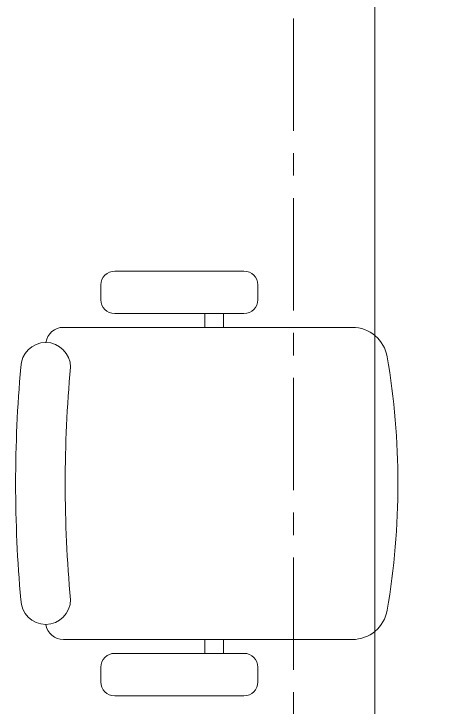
# Model space of a CAD drawing. Header units: millimetres. Extents: x 26027 to 581921, y 7230 to 233891.
# Drawn here: x 479854 to 480459, y 128869 to 129849 of the extents above; entities that cross this region are included whole.
import ezdxf

# ---------------------------------------------------------------- set-up
doc = ezdxf.new("R2010")
doc.units = ezdxf.units.MM
doc.header["$LTSCALE"] = 5
doc.linetypes.add('CENTER', pattern=[50.8, 31.75, -6.35, 6.35, -6.35])
doc.layers.get('0').update_dxf_attribs({"color": 252})
doc.layers.add('axes', color=252, linetype='Continuous')
doc.layers.add('Medical Equipment and Furniture', color=252, linetype='Continuous', lineweight=0)
doc.layers.add('NEW', color=252, linetype='Continuous', lineweight=5)

# ---------------------------------------------------------------- blocks, each defined once
blk = doc.blocks.new('*X15')
at = {"color": 0}
for p, q in [((5, 3), (5, 3)), ((5, 3), (5, 3)), ((5, 3), (5, 3)), ((5, 3), (5, 3)), ((5, 3), (5, 3)), ((5, 3), (5, 3)), ((5, 3), (5, 3)), ((5, 3), (5, 3)), ((5, 3), (5, 3)), ((5, 3), (5, 3)), ((5, 3), (5, 3)), ((5, 3), (5, 3)), ((5, 3), (5, 3)), ((5, 3), (5, 3)), ((5, 3), (5, 3)), ((5, 3), (5, 3)), ((5, 3), (5, 3)), ((5, 3), (5, 3)), ((5, 3), (5, 3)), ((5, 3), (5, 3)), ((5, 3), (5, 3)), ((5, 3), (5, 3)), ((5, 3), (5, 3)), ((5, 3), (5, 3)), ((5, 3), (5, 3)), ((5, 3), (5, 3)), ((5, 3), (5, 3)), ((5, 3), (5, 3)), ((5, 3), (5, 3)), ((5, 3), (5, 3)), ((5, 3), (5, 3)), ((5, 3), (5, 3)), ((5, 3), (5, 3)), ((5, 3), (5, 3)), ((5, 3), (5, 3)), ((5, 3), (5, 3)), ((5, 3), (5, 3)), ((5, 3), (5, 3)), ((5, 3), (5, 3)), ((5, 3), (5, 3)), ((5, 3), (5, 3)), ((5, 3), (5, 3)), ((5, 3), (5, 3)), ((5, 3), (5, 3)), ((5, 3), (5, 3)), ((5, 3), (5, 3)), ((5, 3), (5, 3)), ((5, 3), (5, 3)), ((5, 3), (5, 3)), ((5, 3), (5, 3)), ((5, 3), (5, 3)), ((5, 3), (5, 3)), ((5, 3), (5, 3)), ((5, 3), (5, 3)), ((5, 3), (5, 3)), ((5, 3), (5, 3)), ((5, 3), (5, 3)), ((5, 3), (5, 3)), ((5, 3), (5, 3)), ((5, 3), (5, 3)), ((5, 3), (5, 3)), ((5, 3), (5, 3)), ((5, 3), (5, 3)), ((5, 3), (5, 3)), ((5, 3), (5, 3)), ((5, 3), (5, 3)), ((6, 3), (5, 3)), ((5, 3), (5, 3)), ((6, 3), (5, 3)), ((5, 3), (5, 3)), ((6, 3), (5, 3)), ((5, 3), (5, 3)), ((6, 3), (5, 3)), ((5, 3), (5, 3)), ((5, 3), (5, 3)), ((5, 3), (5, 3)), ((5, 3), (5, 3)), ((5, 3), (5, 3)), ((5, 3), (5, 3)), ((5, 3), (5, 3)), ((5, 3), (5, 3)), ((5, 3), (5, 3)), ((5, 3), (5, 3)), ((5, 3), (5, 3)), ((5, 3), (5, 3)), ((5, 3), (5, 3)), ((5, 3), (5, 3)), ((5, 3), (5, 3)), ((5, 3), (5, 3)), ((5, 3), (5, 3)), ((5, 3), (5, 3)), ((5, 3), (5, 3)), ((5, 3), (5, 3)), ((5, 3), (5, 3)), ((5, 3), (5, 3)), ((5, 3), (5, 3)), ((6, 3), (6, 3)), ((6, 3), (6, 3)), ((6, 3), (6, 3)), ((6, 3), (6, 3)), ((6, 3), (6, 3)), ((6, 3), (6, 3)), ((6, 3), (6, 3)), ((6, 3), (6, 3)), ((6, 3), (6, 3)), ((6, 3), (6, 3)), ((6, 3), (6, 3)), ((6, 3), (6, 3)), ((6, 3), (6, 3)), ((6, 3), (6, 3)), ((6, 3), (6, 3)), ((6, 3), (6, 3)), ((6, 3), (6, 3)), ((6, 3), (6, 3)), ((6, 3), (6, 3)), ((6, 3), (6, 3)), ((6, 3), (6, 3)), ((6, 3), (6, 3)), ((6, 3), (6, 3)), ((6, 3), (6, 3)), ((6, 3), (6, 3)), ((6, 3), (6, 3)), ((6, 3), (6, 3)), ((6, 3), (6, 3)), ((6, 3), (6, 3)), ((6, 3), (6, 3)), ((6, 3), (6, 3)), ((6, 3), (6, 3)), ((6, 3), (6, 3)), ((6, 3), (6, 3)), ((6, 3), (6, 3)), ((6, 3), (6, 3)), ((6, 3), (6, 3)), ((6, 3), (6, 3)), ((6, 3), (6, 3)), ((6, 3), (6, 3)), ((6, 3), (6, 3)), ((6, 3), (6, 3)), ((6, 3), (6, 3)), ((6, 3), (6, 3)), ((6, 3), (6, 3)), ((6, 3), (6, 3)), ((6, 3), (6, 3)), ((6, 3), (6, 3)), ((6, 3), (6, 3)), ((6, 3), (6, 3)), ((6, 3), (6, 3)), ((6, 3), (6, 3)), ((6, 3), (6, 3)), ((6, 3), (6, 3)), ((6, 3), (6, 3)), ((6, 3), (6, 3)), ((6, 3), (6, 3)), ((6, 3), (6, 3)), ((6, 3), (6, 3)), ((6, 3), (6, 3)), ((6, 3), (6, 3)), ((6, 3), (6, 3)), ((6, 3), (6, 3)), ((6, 3), (6, 3)), ((6, 3), (6, 3)), ((6, 3), (6, 3)), ((6, 3), (6, 3)), ((6, 3), (6, 3)), ((6, 3), (6, 3)), ((6, 3), (6, 3)), ((6, 3), (6, 3)), ((6, 3), (6, 3)), ((6, 3), (6, 3)), ((6, 3), (6, 3)), ((6, 3), (6, 3)), ((6, 3), (6, 3)), ((6, 3), (6, 3)), ((6, 3), (6, 3)), ((6, 3), (6, 3)), ((6, 3), (6, 3)), ((6, 3), (6, 3)), ((6, 3), (6, 3)), ((6, 3), (6, 3)), ((6, 3), (6, 3)), ((6, 3), (6, 3)), ((6, 3), (6, 3)), ((6, 3), (6, 3)), ((6, 3), (6, 3)), ((6, 3), (6, 3)), ((6, 3), (6, 3)), ((6, 3), (6, 3)), ((6, 3), (6, 3)), ((6, 3), (6, 3)), ((6, 3), (6, 3)), ((6, 3), (6, 3)), ((6, 3), (6, 3)), ((6, 3), (6, 3)), ((6, 3), (6, 3)), ((6, 3), (6, 3)), ((6, 3), (6, 3)), ((6, 3), (6, 3)), ((6, 3), (6, 3)), ((6, 3), (6, 3)), ((6, 3), (6, 3)), ((6, 3), (6, 3)), ((6, 3), (6, 3)), ((6, 3), (6, 3)), ((6, 3), (6, 3)), ((6, 3), (6, 3)), ((6, 3), (6, 3)), ((6, 3), (6, 3)), ((6, 3), (6, 3)), ((6, 3), (6, 3)), ((6, 3), (6, 3)), ((6, 3), (6, 3)), ((6, 3), (6, 3)), ((6, 3), (6, 3)), ((6, 3), (6, 3)), ((6, 3), (6, 3)), ((6, 3), (6, 3)), ((6, 3), (6, 3)), ((6, 3), (6, 3)), ((6, 3), (6, 3)), ((6, 3), (6, 3)), ((6, 3), (6, 3)), ((6, 3), (6, 3)), ((6, 3), (6, 3)), ((6, 3), (6, 3)), ((6, 3), (6, 3)), ((6, 3), (6, 3)), ((6, 3), (6, 3)), ((6, 3), (6, 3)), ((6, 3), (6, 3)), ((6, 3), (6, 3)), ((6, 3), (6, 3)), ((6, 3), (6, 3)), ((6, 3), (6, 3)), ((6, 3), (6, 3)), ((6, 3), (6, 3)), ((6, 3), (6, 3)), ((6, 3), (6, 3)), ((6, 3), (6, 3)), ((6, 3), (6, 3)), ((6, 3), (6, 3)), ((6, 3), (6, 3)), ((6, 3), (6, 3)), ((6, 3), (6, 3)), ((6, 3), (6, 3)), ((6, 3), (6, 3)), ((6, 3), (6, 3)), ((6, 3), (6, 3)), ((6, 3), (6, 3)), ((6, 3), (6, 3)), ((6, 3), (6, 3)), ((6, 3), (6, 3)), ((6, 3), (6, 3)), ((6, 3), (6, 3)), ((6, 3), (6, 3)), ((6, 3), (6, 3)), ((6, 3), (6, 3)), ((6, 3), (6, 3)), ((6, 3), (6, 3)), ((6, 3), (6, 3)), ((6, 3), (6, 3)), ((6, 3), (6, 3)), ((6, 3), (6, 3)), ((6, 3), (6, 3)), ((6, 3), (6, 3)), ((6, 3), (6, 3)), ((6, 3), (6, 3)), ((6, 3), (6, 3)), ((6, 3), (6, 3)), ((6, 3), (6, 3)), ((6, 3), (6, 3)), ((6, 3), (6, 3)), ((6, 3), (6, 3)), ((6, 3), (6, 3)), ((6, 3), (6, 3)), ((6, 3), (6, 3)), ((6, 3), (6, 3)), ((6, 3), (6, 3)), ((6, 3), (6, 3)), ((6, 3), (6, 3)), ((6, 3), (6, 3)), ((6, 3), (6, 3)), ((6, 3), (6, 3)), ((6, 3), (6, 3)), ((6, 3), (6, 3)), ((6, 3), (6, 3)), ((6, 3), (6, 3)), ((6, 3), (6, 3)), ((6, 3), (6, 3)), ((6, 3), (6, 3)), ((6, 3), (6, 3)), ((6, 3), (6, 3)), ((6, 3), (6, 3)), ((6, 3), (6, 3)), ((6, 3), (6, 3)), ((6, 3), (6, 3)), ((6, 3), (6, 3)), ((6, 3), (6, 3)), ((6, 3), (6, 3)), ((6, 3), (6, 3)), ((6, 3), (6, 3)), ((6, 3), (5, 3)), ((6, 3), (5, 3)), ((6, 3), (5, 3)), ((6, 3), (5, 3)), ((6, 3), (5, 3)), ((6, 3), (6, 3)), ((6, 3), (6, 3)), ((6, 3), (6, 3)), ((6, 3), (6, 3)), ((6, 3), (6, 3)), ((6, 3), (6, 3)), ((6, 3), (6, 3)), ((6, 3), (6, 3)), ((6, 3), (6, 3)), ((6, 3), (6, 3)), ((6, 3), (6, 3)), ((6, 3), (6, 3)), ((6, 3), (6, 3)), ((6, 3), (6, 3)), ((6, 3), (6, 3)), ((6, 3), (6, 3)), ((6, 3), (6, 3)), ((6, 3), (6, 3)), ((6, 3), (6, 3)), ((6, 3), (6, 3)), ((6, 3), (6, 3)), ((6, 3), (6, 3)), ((6, 3), (6, 3)), ((6, 3), (6, 3)), ((6, 3), (6, 3)), ((6, 3), (6, 3)), ((6, 3), (6, 3)), ((6, 3), (6, 3)), ((6, 3), (6, 3)), ((6, 3), (6, 3)), ((6, 3), (6, 3)), ((6, 3), (6, 3)), ((6, 3), (6, 3)), ((6, 3), (6, 3)), ((6, 3), (6, 3)), ((6, 3), (6, 3)), ((6, 3), (6, 3)), ((6, 3), (6, 3)), ((6, 3), (6, 3)), ((6, 3), (6, 3)), ((6, 3), (6, 3)), ((6, 3), (6, 3)), ((6, 3), (6, 3)), ((6, 3), (6, 3)), ((6, 3), (6, 3)), ((6, 3), (6, 3)), ((6, 3), (6, 3)), ((6, 3), (6, 3)), ((6, 3), (6, 3)), ((6, 3), (6, 3)), ((6, 3), (6, 3)), ((6, 3), (6, 3)), ((6, 3), (6, 3)), ((6, 3), (6, 3)), ((6, 3), (6, 3)), ((6, 3), (6, 3)), ((6, 3), (6, 3)), ((6, 3), (6, 3)), ((6, 3), (6, 3)), ((6, 3), (6, 3)), ((6, 3), (6, 3)), ((6, 3), (6, 3)), ((6, 3), (6, 3)), ((6, 3), (6, 3)), ((6, 3), (6, 3)), ((6, 3), (6, 3)), ((6, 3), (6, 3)), ((6, 3), (6, 3)), ((6, 3), (6, 3)), ((6, 3), (6, 3)), ((6, 3), (6, 3)), ((6, 3), (6, 3)), ((6, 3), (6, 3)), ((6, 3), (6, 3)), ((6, 3), (6, 3)), ((6, 3), (6, 3)), ((6, 3), (6, 3)), ((6, 3), (6, 3)), ((6, 3), (6, 3)), ((6, 3), (6, 3)), ((6, 3), (6, 3)), ((6, 3), (6, 3)), ((6, 3), (6, 3)), ((6, 3), (6, 3)), ((6, 3), (6, 3)), ((6, 3), (6, 3)), ((6, 3), (6, 3)), ((6, 3), (6, 3)), ((6, 3), (6, 3)), ((6, 3), (6, 3)), ((6, 3), (6, 3)), ((6, 3), (6, 3)), ((6, 3), (6, 3)), ((6, 3), (6, 3)), ((6, 3), (6, 3)), ((6, 3), (6, 3)), ((6, 3), (6, 3)), ((6, 3), (6, 3)), ((6, 3), (6, 3)), ((6, 3), (6, 3)), ((6, 3), (6, 3)), ((6, 3), (6, 3)), ((6, 3), (6, 3)), ((6, 3), (6, 3)), ((6, 3), (6, 3)), ((6, 3), (6, 3)), ((6, 3), (6, 3)), ((6, 3), (6, 3)), ((6, 3), (6, 3)), ((6, 3), (6, 3)), ((6, 3), (6, 3)), ((6, 3), (6, 3)), ((6, 3), (6, 3)), ((6, 3), (6, 3)), ((6, 3), (6, 3)), ((6, 3), (6, 3)), ((6, 3), (6, 3)), ((6, 3), (6, 3)), ((6, 3), (6, 3)), ((6, 3), (6, 3)), ((6, 3), (6, 3)), ((6, 3), (6, 3)), ((6, 3), (6, 3)), ((6, 3), (6, 3)), ((6, 3), (6, 3)), ((6, 3), (6, 3)), ((6, 3), (6, 3)), ((6, 3), (6, 3)), ((6, 3), (6, 3)), ((6, 3), (6, 3)), ((6, 3), (6, 3)), ((6, 3), (6, 3)), ((6, 3), (6, 3)), ((6, 3), (6, 3)), ((6, 3), (6, 3)), ((6, 3), (6, 3)), ((6, 3), (6, 3)), ((6, 3), (6, 3)), ((6, 3), (6, 3)), ((6, 3), (6, 3)), ((6, 3), (6, 3)), ((6, 3), (6, 3)), ((6, 3), (6, 3)), ((6, 3), (6, 3)), ((6, 3), (6, 3)), ((6, 3), (6, 3)), ((6, 3), (6, 3)), ((6, 3), (6, 3)), ((6, 3), (6, 3)), ((6, 3), (6, 3)), ((6, 3), (6, 3)), ((6, 3), (6, 3)), ((6, 3), (6, 3)), ((6, 3), (6, 3)), ((6, 3), (6, 3)), ((6, 3), (6, 3)), ((6, 3), (6, 3)), ((6, 3), (6, 3)), ((6, 3), (6, 3)), ((6, 3), (6, 3)), ((6, 3), (6, 3)), ((6, 3), (6, 3)), ((6, 3), (6, 3)), ((6, 3), (6, 3)), ((6, 3), (6, 3)), ((6, 3), (6, 3)), ((6, 3), (6, 3)), ((6, 3), (6, 3)), ((6, 3), (6, 3)), ((6, 3), (6, 3)), ((6, 3), (6, 3)), ((6, 3), (6, 3)), ((6, 3), (6, 3)), ((6, 3), (6, 3)), ((6, 3), (6, 3)), ((6, 3), (6, 3)), ((6, 3), (6, 3)), ((6, 3), (6, 3)), ((6, 3), (6, 3)), ((6, 3), (6, 3)), ((6, 3), (6, 3)), ((6, 3), (6, 3)), ((6, 3), (6, 3)), ((6, 3), (6, 3)), ((6, 3), (6, 3)), ((6, 3), (6, 3)), ((6, 3), (6, 3)), ((6, 3), (6, 3)), ((6, 3), (6, 3)), ((6, 3), (6, 3)), ((6, 3), (6, 3)), ((6, 3), (6, 3)), ((6, 3), (6, 3)), ((6, 3), (6, 3)), ((6, 3), (6, 3)), ((6, 3), (6, 3)), ((6, 3), (6, 3)), ((6, 3), (6, 3)), ((6, 3), (6, 3)), ((6, 3), (6, 3)), ((6, 3), (6, 3)), ((6, 3), (6, 3)), ((6, 3), (6, 3)), ((6, 3), (6, 3)), ((6, 3), (6, 3)), ((6, 3), (6, 3)), ((6, 3), (6, 3)), ((6, 3), (6, 3)), ((6, 3), (6, 3)), ((6, 3), (6, 3)), ((6, 3), (6, 3)), ((6, 3), (6, 3)), ((6, 3), (6, 3)), ((6, 3), (6, 3)), ((6, 3), (6, 3)), ((6, 3), (6, 3)), ((6, 3), (6, 3)), ((6, 3), (6, 3)), ((6, 3), (6, 3)), ((6, 3), (6, 3)), ((6, 3), (6, 3)), ((6, 3), (6, 3)), ((6, 3), (6, 3)), ((6, 3), (6, 3)), ((6, 3), (6, 3)), ((6, 3), (6, 3)), ((6, 3), (6, 3)), ((6, 3), (6, 3)), ((6, 3), (6, 3)), ((6, 3), (6, 3)), ((6, 3), (6, 3)), ((6, 3), (6, 3)), ((6, 3), (6, 3)), ((6, 3), (6, 3)), ((6, 3), (6, 3)), ((6, 3), (6, 3)), ((6, 3), (6, 3)), ((6, 3), (6, 3)), ((6, 3), (6, 3)), ((6, 3), (6, 3)), ((6, 3), (6, 3)), ((6, 3), (6, 3)), ((6, 3), (6, 3)), ((6, 3), (6, 3)), ((6, 3), (6, 3)), ((6, 3), (6, 3)), ((6, 3), (6, 3)), ((6, 3), (6, 3)), ((6, 3), (6, 3)), ((6, 3), (6, 3)), ((6, 3), (6, 3)), ((6, 3), (6, 3)), ((6, 3), (6, 3)), ((6, 3), (6, 3)), ((6, 3), (6, 3)), ((6, 3), (6, 3)), ((6, 3), (6, 3)), ((6, 3), (6, 3)), ((6, 3), (6, 3)), ((6, 3), (6, 3)), ((6, 3), (6, 3)), ((6, 3), (6, 3)), ((6, 3), (6, 3)), ((6, 3), (6, 3)), ((6, 3), (6, 3)), ((6, 3), (6, 3)), ((6, 3), (6, 3)), ((6, 3), (6, 3)), ((6, 3), (6, 3)), ((6, 3), (6, 3)), ((6, 3), (6, 3)), ((6, 3), (6, 3)), ((6, 3), (6, 3)), ((6, 3), (6, 3)), ((6, 3), (6, 3)), ((6, 3), (6, 3)), ((6, 3), (6, 3)), ((6, 3), (6, 3)), ((6, 3), (6, 3)), ((6, 3), (6, 3)), ((6, 3), (6, 3)), ((6, 3), (6, 3)), ((6, 3), (6, 3)), ((6, 3), (6, 3)), ((6, 3), (6, 3)), ((6, 3), (6, 3)), ((6, 3), (6, 3)), ((6, 3), (6, 3)), ((6, 3), (6, 3)), ((6, 3), (6, 3)), ((6, 3), (6, 3)), ((6, 3), (6, 3)), ((6, 3), (6, 3)), ((6, 3), (6, 3)), ((6, 3), (6, 3)), ((6, 3), (6, 3)), ((6, 3), (6, 3)), ((6, 3), (6, 3)), ((6, 3), (6, 3)), ((6, 3), (6, 3)), ((6, 3), (6, 3)), ((6, 3), (6, 3)), ((6, 3), (6, 3)), ((6, 3), (6, 3)), ((6, 3), (6, 3)), ((6, 3), (6, 3)), ((6, 3), (6, 3)), ((6, 3), (6, 3)), ((6, 3), (6, 3)), ((6, 3), (6, 3)), ((6, 3), (6, 3)), ((6, 3), (6, 3)), ((6, 3), (6, 3)), ((6, 3), (6, 3)), ((6, 3), (6, 3)), ((6, 3), (6, 3)), ((6, 3), (6, 3))]:
    blk.add_line(p, q, dxfattribs=at)
blk = doc.blocks.new('*X16')
at = {"color": 0}
for p, q in [((13, 1), (13, 1)), ((13, 1), (13, 1)), ((13, 1), (13, 1)), ((13, 1), (13, 1)), ((13, 1), (13, 1)), ((13, 1), (13, 1)), ((13, 1), (13, 1)), ((13, 1), (13, 1)), ((13, 1), (13, 1)), ((13, 1), (13, 1)), ((13, 1), (13, 1)), ((13, 1), (13, 1)), ((13, 1), (13, 1)), ((13, 1), (13, 1)), ((13, 1), (13, 1)), ((13, 1), (14, 1)), ((13, 1), (14, 1)), ((13, 1), (14, 1)), ((13, 1), (13, 1)), ((13, 1), (13, 1)), ((13, 1), (13, 1)), ((13, 1), (13, 1)), ((13, 1), (13, 1)), ((13, 1), (13, 1)), ((13, 1), (13, 1)), ((13, 1), (13, 1)), ((13, 1), (13, 1)), ((13, 1), (13, 1)), ((13, 1), (13, 1)), ((13, 1), (13, 1)), ((13, 1), (13, 1)), ((13, 1), (13, 1)), ((13, 1), (13, 1)), ((13, 1), (13, 1)), ((13, 1), (13, 1)), ((13, 1), (13, 1)), ((13, 1), (13, 1)), ((13, 1), (13, 1)), ((13, 1), (13, 1)), ((13, 1), (13, 1)), ((13, 1), (13, 1)), ((13, 1), (13, 1)), ((13, 1), (13, 1)), ((13, 1), (13, 1)), ((13, 1), (13, 1)), ((13, 1), (13, 1)), ((13, 1), (13, 1)), ((13, 1), (13, 1)), ((13, 1), (13, 1)), ((13, 1), (13, 1)), ((13, 1), (13, 1)), ((13, 1), (13, 1)), ((13, 1), (13, 1)), ((13, 1), (13, 1)), ((13, 1), (13, 1)), ((13, 1), (13, 1)), ((13, 1), (13, 1)), ((13, 1), (13, 1)), ((13, 1), (13, 1)), ((13, 1), (13, 1)), ((13, 1), (13, 1)), ((13, 1), (13, 1)), ((13, 1), (13, 1)), ((13, 1), (13, 1)), ((13, 1), (13, 1)), ((13, 1), (13, 1)), ((13, 1), (13, 1)), ((13, 1), (13, 1)), ((13, 1), (13, 1)), ((13, 1), (13, 1)), ((13, 1), (13, 1)), ((13, 1), (13, 1)), ((13, 1), (13, 1)), ((13, 1), (13, 1)), ((13, 1), (13, 1)), ((13, 1), (13, 1)), ((13, 1), (13, 1)), ((13, 1), (13, 1)), ((13, 1), (13, 1)), ((13, 1), (13, 1)), ((13, 1), (13, 1)), ((13, 1), (13, 1)), ((13, 1), (13, 1)), ((13, 1), (13, 1)), ((13, 1), (13, 1)), ((13, 1), (13, 1)), ((13, 1), (13, 1)), ((13, 1), (13, 1)), ((13, 1), (13, 1)), ((13, 1), (13, 1)), ((13, 1), (13, 1)), ((13, 1), (13, 1)), ((13, 1), (13, 1)), ((13, 1), (13, 1)), ((13, 1), (13, 1)), ((13, 1), (13, 1)), ((13, 1), (13, 1)), ((13, 1), (13, 1)), ((13, 1), (13, 1)), ((13, 1), (13, 1)), ((13, 1), (13, 1)), ((13, 1), (13, 1)), ((13, 1), (13, 1)), ((13, 1), (13, 1)), ((13, 1), (13, 1)), ((13, 1), (13, 1)), ((13, 1), (13, 1)), ((13, 1), (13, 1)), ((13, 1), (13, 1)), ((13, 1), (13, 1)), ((13, 1), (13, 1)), ((13, 1), (13, 1)), ((13, 1), (13, 1)), ((13, 1), (13, 1)), ((13, 1), (13, 1)), ((13, 1), (13, 1)), ((13, 1), (13, 1)), ((13, 1), (13, 1)), ((13, 1), (13, 1)), ((13, 1), (13, 1)), ((13, 1), (13, 1)), ((13, 1), (13, 1)), ((13, 1), (13, 1)), ((13, 1), (14, 1)), ((13, 0), (13, 0)), ((13, 0), (13, 0)), ((13, 0), (13, 0)), ((13, 0), (13, 0)), ((13, 0), (13, 0)), ((13, 0), (13, 0)), ((13, 0), (13, 0)), ((13, 0), (13, 0)), ((13, 0), (13, 0)), ((13, 0), (13, 0)), ((13, 0), (13, 0)), ((13, 0), (13, 0)), ((13, 0), (13, 0)), ((13, 0), (13, 0)), ((13, 0), (13, 0)), ((13, 0), (13, 0)), ((13, 0), (13, 0)), ((13, 0), (13, 0)), ((13, 0), (13, 0)), ((13, 0), (13, 0)), ((13, 0), (13, 0)), ((13, 0), (13, 0)), ((13, 0), (13, 0)), ((13, 0), (13, 0)), ((13, 0), (13, 0)), ((13, 0), (13, 0)), ((13, 0), (13, 0)), ((13, 0), (13, 0)), ((13, 0), (13, 0)), ((13, 0), (13, 0)), ((13, 0), (13, 0)), ((13, 0), (13, 0)), ((13, 0), (13, 0)), ((13, 0), (13, 0)), ((13, 0), (13, 0)), ((13, 0), (13, 0)), ((13, 0), (13, 0)), ((13, 0), (13, 0)), ((13, 0), (13, 0)), ((13, 0), (13, 0)), ((13, 0), (13, 0)), ((13, 0), (13, 0)), ((13, 0), (13, 0)), ((13, 0), (13, 0)), ((13, 0), (13, 0)), ((13, 0), (13, 0)), ((13, 0), (13, 0)), ((13, 0), (13, 0)), ((13, 0), (14, 0)), ((13, 0), (14, 0)), ((13, 0), (13, 0)), ((13, 0), (14, 0)), ((14, 1), (14, 1)), ((14, 1), (14, 1)), ((14, 1), (14, 1)), ((14, 1), (14, 1)), ((14, 1), (14, 1)), ((14, 1), (14, 1)), ((14, 1), (14, 1)), ((14, 1), (14, 1)), ((14, 1), (14, 1)), ((14, 1), (14, 1)), ((14, 1), (14, 1)), ((14, 1), (14, 1)), ((14, 1), (14, 1)), ((14, 1), (14, 1)), ((14, 1), (14, 1)), ((14, 1), (14, 1)), ((14, 1), (14, 1)), ((14, 1), (14, 1)), ((14, 1), (14, 1)), ((14, 1), (14, 1)), ((14, 1), (14, 1)), ((14, 1), (14, 1)), ((14, 1), (14, 1)), ((14, 1), (14, 1)), ((14, 1), (14, 1)), ((14, 1), (14, 1)), ((14, 1), (14, 1)), ((14, 1), (14, 1)), ((14, 1), (14, 1)), ((14, 1), (14, 1)), ((14, 1), (14, 1)), ((14, 1), (14, 1)), ((14, 1), (14, 1)), ((14, 1), (14, 1)), ((14, 1), (14, 1)), ((14, 1), (14, 1)), ((14, 1), (14, 1)), ((14, 1), (14, 1)), ((14, 1), (14, 1)), ((14, 1), (14, 1)), ((14, 1), (14, 1)), ((14, 1), (14, 1)), ((14, 1), (14, 1)), ((14, 1), (14, 1)), ((14, 1), (14, 1)), ((14, 1), (14, 1)), ((14, 1), (14, 1)), ((14, 1), (14, 1)), ((14, 1), (14, 1)), ((14, 1), (14, 1)), ((14, 1), (14, 1)), ((14, 1), (14, 1)), ((14, 1), (14, 1)), ((14, 1), (14, 1)), ((14, 1), (14, 1)), ((14, 1), (14, 1)), ((14, 1), (14, 1)), ((14, 1), (14, 1)), ((14, 1), (14, 1)), ((14, 1), (14, 1)), ((14, 1), (14, 1)), ((14, 1), (14, 1)), ((14, 1), (14, 1)), ((14, 1), (14, 1)), ((14, 1), (14, 1)), ((14, 1), (14, 1)), ((14, 1), (14, 1)), ((14, 1), (14, 1)), ((14, 1), (14, 1)), ((14, 1), (14, 1)), ((14, 1), (14, 1)), ((14, 1), (14, 1)), ((14, 1), (14, 1)), ((14, 1), (14, 1)), ((14, 1), (14, 1)), ((14, 1), (14, 1)), ((14, 1), (14, 1)), ((14, 1), (14, 1)), ((14, 1), (14, 1)), ((14, 1), (14, 1)), ((14, 1), (14, 1)), ((14, 1), (14, 1)), ((14, 1), (14, 1)), ((14, 1), (14, 1)), ((14, 1), (14, 1)), ((14, 1), (14, 1)), ((14, 1), (14, 1)), ((14, 1), (14, 1)), ((14, 1), (14, 1)), ((14, 1), (14, 1)), ((14, 1), (14, 1)), ((14, 1), (14, 1)), ((14, 1), (14, 1)), ((14, 1), (14, 1)), ((14, 0), (14, 0)), ((14, 0), (14, 0)), ((14, 0), (14, 0)), ((14, 0), (14, 0)), ((14, 0), (14, 0)), ((14, 0), (14, 0)), ((14, 0), (14, 0)), ((14, 0), (14, 0)), ((14, 0), (14, 0)), ((14, 0), (14, 0)), ((14, 0), (14, 0)), ((14, 0), (14, 0)), ((14, 0), (14, 0)), ((14, 0), (14, 0)), ((14, 0), (14, 0)), ((14, 0), (14, 0)), ((14, 0), (14, 0)), ((14, 0), (14, 0)), ((14, 0), (14, 0)), ((14, 0), (14, 0)), ((14, 0), (14, 0)), ((14, 0), (14, 0)), ((14, 0), (14, 0)), ((14, 0), (14, 0)), ((14, 0), (14, 0)), ((14, 0), (14, 0)), ((14, 0), (14, 0)), ((14, 0), (14, 0)), ((14, 0), (14, 0)), ((14, 0), (14, 0)), ((14, 0), (14, 0)), ((14, 0), (14, 0)), ((14, 0), (14, 0)), ((14, 0), (14, 0)), ((14, 0), (14, 0)), ((14, 0), (14, 0)), ((14, 0), (14, 0)), ((14, 0), (14, 0)), ((14, 0), (14, 0)), ((14, 0), (14, 0)), ((14, 0), (14, 0)), ((14, 0), (14, 0)), ((14, 0), (14, 0)), ((14, 0), (14, 0)), ((14, 0), (14, 0)), ((14, 0), (14, 0)), ((14, 0), (14, 0)), ((14, 0), (14, 0)), ((13, 0), (13, 0)), ((13, 0), (14, 0)), ((13, 0), (13, 0)), ((13, 0), (14, 0)), ((13, 0), (13, 0)), ((13, 0), (14, 0)), ((13, 0), (13, 0)), ((13, 0), (13, 0)), ((13, 0), (13, 0)), ((13, 0), (13, 0)), ((13, 0), (14, 0)), ((13, 0), (13, 0)), ((13, 0), (14, 0)), ((13, 0), (13, 0)), ((13, 0), (14, 0)), ((13, 0), (13, 0)), ((13, 0), (14, 0)), ((13, 0), (13, 0)), ((13, 0), (14, 0)), ((13, 0), (13, 0)), ((13, 0), (14, 0)), ((13, 0), (13, 0)), ((13, 0), (14, 0)), ((13, 0), (13, 0)), ((13, 0), (13, 0)), ((13, 0), (13, 0)), ((13, 0), (14, 0)), ((13, 0), (13, 0)), ((13, 0), (14, 0)), ((13, 0), (13, 0)), ((13, 0), (14, 0)), ((13, 0), (13, 0)), ((13, 0), (14, 0)), ((13, 0), (13, 0)), ((13, 0), (13, 0)), ((13, 0), (13, 0)), ((13, 0), (13, 0)), ((13, 0), (13, 0)), ((13, 0), (13, 0)), ((13, 0), (13, 0)), ((13, 0), (13, 0)), ((13, 0), (13, 0)), ((13, 0), (13, 0)), ((13, 0), (13, 0)), ((13, 0), (13, 0)), ((13, 0), (13, 0)), ((13, 0), (13, 0)), ((13, 0), (13, 0)), ((13, 0), (13, 0)), ((13, 0), (13, 0)), ((13, 0), (13, 0)), ((13, 0), (13, 0)), ((13, 0), (13, 0)), ((13, 0), (13, 0)), ((13, 0), (13, 0)), ((13, 0), (13, 0)), ((13, 0), (13, 0)), ((13, 0), (13, 0)), ((13, 0), (13, 0)), ((13, 0), (13, 0)), ((13, 0), (13, 0)), ((13, 0), (13, 0)), ((13, 0), (13, 0)), ((13, 0), (13, 0)), ((13, -1), (13, -1)), ((13, -1), (13, -1)), ((13, -1), (13, -1)), ((13, -1), (13, -1)), ((13, -1), (13, -1)), ((13, -1), (14, -1)), ((13, -1), (13, -1)), ((14, 0), (14, 0)), ((14, 0), (14, 0)), ((14, 0), (14, 0)), ((14, 0), (14, 0)), ((14, 0), (14, 0)), ((14, 0), (14, 0)), ((14, 0), (14, 0)), ((14, 0), (14, 0)), ((14, 0), (14, 0)), ((14, 0), (14, 0)), ((14, 0), (14, 0)), ((14, 0), (14, 0)), ((14, 0), (14, 0)), ((14, 0), (14, 0)), ((14, 0), (14, 0)), ((13, 0), (14, 0)), ((14, 0), (14, 0)), ((14, 0), (14, 0)), ((14, 0), (14, 0)), ((14, 0), (14, 0)), ((14, 0), (14, 0)), ((14, 0), (14, 0)), ((14, 0), (14, 0)), ((14, 0), (14, 0)), ((14, 0), (14, 0)), ((14, 0), (14, 0)), ((14, 0), (14, 0)), ((14, 0), (14, 0)), ((14, 0), (14, 0)), ((14, 0), (14, 0)), ((14, 0), (14, 0)), ((14, 0), (14, 0)), ((14, 0), (14, 0)), ((14, 0), (14, 0)), ((14, 0), (14, 0)), ((14, 0), (14, 0)), ((14, 0), (14, 0)), ((14, 0), (14, 0)), ((14, 0), (14, 0)), ((14, 0), (14, 0)), ((14, 0), (14, 0)), ((14, 0), (14, 0)), ((14, 0), (14, 0)), ((14, 0), (14, 0)), ((14, 0), (14, 0)), ((14, 0), (14, 0)), ((14, 0), (14, 0)), ((14, 0), (14, 0)), ((14, 0), (14, 0)), ((14, 0), (14, 0)), ((14, -1), (14, -1)), ((14, -1), (14, -1)), ((14, -1), (14, -1)), ((14, -1), (14, -1)), ((14, -1), (14, -1))]:
    blk.add_line(p, q, dxfattribs=at)
blk = doc.blocks.new('GF21018-P')
at = {"color": 0}
for p, q in [((-0.2207, 0.47563), (-0.2207, 0.0675)), ((0.22049, 0.47563), (0.22049, 0.0675)), ((-0.2806, 0.34221), (-0.25983, 0.34221)), ((0.25963, 0.34221), (0.2804, 0.34221)), ((-0.30021, 0.32259), (-0.30021, 0.14)), ((-0.24021, 0.32259), (-0.24021, 0.14)), ((0.24001, 0.32259), (0.24001, 0.14)), ((0.30001, 0.32259), (0.30001, 0.14)), ((-0.24021, 0.29372), (-0.2207, 0.29372)), ((0.22049, 0.29372), (0.24001, 0.29372)), ((-0.24021, 0.26708), (-0.2207, 0.26708)), ((0.22049, 0.26708), (0.24001, 0.26708)), ((-0.2806, 0.12039), (-0.25983, 0.12039)), ((0.25963, 0.12039), (0.2804, 0.12039))]:
    blk.add_line(p, q, dxfattribs=at)
for points in [[(0.24001, 0.29372), (0.24001, 0.29372), (0.24001, 0.29372), (0.24001, 0.29372), (0.24001, 0.29372), (0.24001, 0.29372), (0.24001, 0.29372), (0.24001, 0.29372), (0.24001, 0.29372), (0.24001, 0.29372), (0.24001, 0.29372), (0.24001, 0.29372), (0.24001, 0.29372), (0.24001, 0.29372), (0.24001, 0.29372), (0.24001, 0.29372), (0.24001, 0.29372), (0.24001, 0.29372), (0.24001, 0.29372), (0.24001, 0.29372), (0.24001, 0.29372), (0.24001, 0.29372), (0.24001, 0.29372), (0.24001, 0.29372), (0.24001, 0.29372), (0.24001, 0.29372), (0.24001, 0.29372), (0.24001, 0.29372), (0.24001, 0.29372), (0.24001, 0.29372), (0.24001, 0.29372), (0.24001, 0.29372), (0.24001, 0.29372), (0.24001, 0.29372), (0.24001, 0.29372), (0.24001, 0.29372), (0.24001, 0.29372), (0.24001, 0.29372), (0.24001, 0.29372), (0.24001, 0.29372), (0.24001, 0.29372), (0.24001, 0.29372), (0.24001, 0.29372), (0.24001, 0.29372), (0.24001, 0.29372), (0.24001, 0.29372), (0.24001, 0.29372), (0.24001, 0.29372), (0.24001, 0.29372), (0.24001, 0.29372), (0.24001, 0.29372), (0.24001, 0.29372), (0.24001, 0.29372), (0.24001, 0.29372), (0.24001, 0.29372), (0.24001, 0.29372), (0.24001, 0.29372), (0.24001, 0.29372), (0.24001, 0.29372), (0.24001, 0.29372), (0.24001, 0.29372), (0.24001, 0.29372), (0.24001, 0.29372), (0.24001, 0.29372), (0.24001, 0.29372), (0.24001, 0.29372), (0.24001, 0.29372), (0.24001, 0.29372), (0.24001, 0.29372), (0.24001, 0.29372), (0.24001, 0.29372), (0.24001, 0.29372), (0.24001, 0.29372), (0.24001, 0.29372), (0.24001, 0.29372), (0.24001, 0.29372), (0.24001, 0.29372), (0.24001, 0.29372), (0.24001, 0.29372), (0.24001, 0.29372), (0.24001, 0.29372), (0.24001, 0.29372), (0.24001, 0.29372), (0.24001, 0.29372), (0.24001, 0.29372), (0.24001, 0.29372), (0.24001, 0.29372), (0.24001, 0.29372), (0.24001, 0.29372), (0.24001, 0.29372), (0.24001, 0.29372), (0.24001, 0.29372), (0.24001, 0.29372), (0.24001, 0.29372), (0.24001, 0.29372), (0.24001, 0.29372), (0.24001, 0.29372), (0.24001, 0.29372), (0.24001, 0.29372), (0.24001, 0.29372), (0.24001, 0.29372), (0.24001, 0.29372), (0.24001, 0.29372), (0.24001, 0.29372), (0.24001, 0.29372), (0.24001, 0.29372), (0.24001, 0.29372), (0.24001, 0.29372), (0.24001, 0.29372), (0.24001, 0.29372), (0.24001, 0.29372), (0.24001, 0.29372), (0.24001, 0.29372), (0.24001, 0.29372), (0.24001, 0.29372), (0.24001, 0.29372), (0.24001, 0.29372), (0.24001, 0.29372), (0.24001, 0.29372), (0.24001, 0.29372), (0.24001, 0.29372), (0.24001, 0.29372), (0.24001, 0.29372), (0.24001, 0.29372), (0.24001, 0.29372), (0.24001, 0.29372), (0.24001, 0.29372), (0.24001, 0.29372), (0.24001, 0.29372), (0.24001, 0.29372), (0.24001, 0.29372), (0.24001, 0.29372), (0.24001, 0.29372), (0.24001, 0.29372), (0.24001, 0.29372), (0.24001, 0.29372), (0.24001, 0.29372), (0.24001, 0.29372), (0.24001, 0.29372), (0.24001, 0.29372), (0.24001, 0.29372), (0.24001, 0.29372), (0.24001, 0.29372), (0.24001, 0.29372), (0.24001, 0.29372), (0.24001, 0.29372), (0.24001, 0.29372), (0.24001, 0.29372), (0.24001, 0.29372), (0.24001, 0.29372), (0.24001, 0.29372), (0.24001, 0.29372), (0.24001, 0.29372), (0.24001, 0.29372), (0.24001, 0.29372), (0.24001, 0.29372), (0.24001, 0.29372), (0.24001, 0.29372), (0.24001, 0.29372), (0.24001, 0.29372), (0.24001, 0.29372), (0.24001, 0.29372), (0.24001, 0.29372), (0.24001, 0.29372), (0.24001, 0.29372), (0.24001, 0.29372), (0.24001, 0.29372), (0.24001, 0.29372), (0.24001, 0.29372), (0.24001, 0.29372), (0.24001, 0.29372), (0.24001, 0.29372), (0.24001, 0.29372), (0.24001, 0.29372), (0.24001, 0.29372), (0.24001, 0.29372), (0.24001, 0.29372), (0.24001, 0.29372), (0.24001, 0.29372), (0.24001, 0.29372), (0.24001, 0.29372), (0.24001, 0.29372), (0.24001, 0.29372), (0.24001, 0.29372), (0.24001, 0.29372), (0.24001, 0.29372), (0.24001, 0.29372), (0.24001, 0.29372), (0.24001, 0.29372), (0.24001, 0.29372), (0.24001, 0.29372), (0.24001, 0.29372), (0.24001, 0.29372), (0.24001, 0.29372), (0.24001, 0.29372), (0.24001, 0.29372), (0.24001, 0.29372), (0.24001, 0.29372), (0.24001, 0.29372), (0.24001, 0.29372), (0.24001, 0.29372), (0.24001, 0.29372), (0.24001, 0.29372), (0.24001, 0.29372), (0.24001, 0.29372), (0.24001, 0.29372), (0.24001, 0.29372), (0.24001, 0.29372), (0.24001, 0.29372), (0.24001, 0.29372), (0.24001, 0.29372), (0.24001, 0.29372), (0.24001, 0.29372), (0.24001, 0.29372), (0.24001, 0.29372), (0.24001, 0.29372), (0.24001, 0.29372), (0.24001, 0.29372), (0.24001, 0.29372), (0.24001, 0.29372), (0.24001, 0.29372), (0.24001, 0.29372), (0.24001, 0.29372), (0.24001, 0.29372), (0.24001, 0.29372), (0.24001, 0.29372), (0.24001, 0.29372), (0.24001, 0.29372), (0.24001, 0.29372), (0.24001, 0.29372), (0.24001, 0.29372), (0.24001, 0.29372), (0.24001, 0.29372), (0.24001, 0.29372), (0.24001, 0.29372), (0.24001, 0.29372), (0.24001, 0.29372), (0.24001, 0.29372), (0.24001, 0.29372), (0.24001, 0.29372), (0.24001, 0.29372), (0.24001, 0.29372), (0.24001, 0.29372), (0.24001, 0.29372), (0.24001, 0.29372), (0.24001, 0.29372), (0.24001, 0.29372), (0.24001, 0.29372), (0.24001, 0.29372), (0.24001, 0.29372), (0.24001, 0.29372), (0.24001, 0.29372), (0.24001, 0.29372), (0.24001, 0.29372), (0.24001, 0.29372), (0.24001, 0.29372), (0.24001, 0.29372), (0.24001, 0.29372), (0.24001, 0.29372), (0.24001, 0.29372), (0.24001, 0.29372), (0.24001, 0.29372), (0.24001, 0.29372), (0.24001, 0.29372), (0.24001, 0.29372), (0.24001, 0.29372), (0.24001, 0.29372), (0.24001, 0.29372), (0.24001, 0.29372), (0.24001, 0.29372), (0.24001, 0.29372), (0.24001, 0.29372), (0.24001, 0.29372), (0.24001, 0.29372), (0.24001, 0.29372), (0.24001, 0.29372), (0.24001, 0.29372)], [(0.24001, 0.29372), (0.24001, 0.29372), (0.24001, 0.29372), (0.24001, 0.29372), (0.24001, 0.29372), (0.24001, 0.29372), (0.24001, 0.29372), (0.24001, 0.29372), (0.24001, 0.29372), (0.24001, 0.29372), (0.24001, 0.29372), (0.24001, 0.29372), (0.24001, 0.29372), (0.24001, 0.29372), (0.24001, 0.29372), (0.24001, 0.29372), (0.24001, 0.29372), (0.24001, 0.29372), (0.24001, 0.29372), (0.24001, 0.29372), (0.24001, 0.29372), (0.24001, 0.29372), (0.24001, 0.29372), (0.24001, 0.29372), (0.24001, 0.29372), (0.24001, 0.29372), (0.24001, 0.29372), (0.24001, 0.29372), (0.24001, 0.29372), (0.24001, 0.29372), (0.24001, 0.29372), (0.24001, 0.29372), (0.24001, 0.29372), (0.24001, 0.29372), (0.24001, 0.29372), (0.24001, 0.29372), (0.24001, 0.29372), (0.24001, 0.29372), (0.24001, 0.29372), (0.24001, 0.29372), (0.24001, 0.29372), (0.24001, 0.29372), (0.24001, 0.29372), (0.24001, 0.29372), (0.24001, 0.29372), (0.24001, 0.29372), (0.24001, 0.29372), (0.24001, 0.29372), (0.24001, 0.29372), (0.24001, 0.29372), (0.24001, 0.29372), (0.24001, 0.29372), (0.24001, 0.29372), (0.24001, 0.29372), (0.24001, 0.29372), (0.24001, 0.29372), (0.24001, 0.29372), (0.24001, 0.29372), (0.24001, 0.29372), (0.24001, 0.29372), (0.24001, 0.29372), (0.24001, 0.29372), (0.24001, 0.29372), (0.24001, 0.29372), (0.24001, 0.29372), (0.24001, 0.29372), (0.24001, 0.29372), (0.24001, 0.29372), (0.24001, 0.29372), (0.24001, 0.29372), (0.24001, 0.29372), (0.24001, 0.29372), (0.24001, 0.29372), (0.24001, 0.29372), (0.24001, 0.29372), (0.24001, 0.29372), (0.24001, 0.29372), (0.24001, 0.29372), (0.24001, 0.29372), (0.24001, 0.29372), (0.24001, 0.29372), (0.24001, 0.29372), (0.24001, 0.29372), (0.24001, 0.29372), (0.24001, 0.29372), (0.24001, 0.29372), (0.24001, 0.29372), (0.24001, 0.29372), (0.24001, 0.29372), (0.24001, 0.29372), (0.24001, 0.29372), (0.24001, 0.29372), (0.24001, 0.29372), (0.24001, 0.29372), (0.24001, 0.29372), (0.24001, 0.29372), (0.24001, 0.29372), (0.24001, 0.29372), (0.24001, 0.29372), (0.24001, 0.29372), (0.24001, 0.29372), (0.24001, 0.29372), (0.24001, 0.29372), (0.24001, 0.29372), (0.24001, 0.29372), (0.24001, 0.29372), (0.24001, 0.29372), (0.24001, 0.29372), (0.24001, 0.29372), (0.24001, 0.29372), (0.24001, 0.29372), (0.24001, 0.29372), (0.24001, 0.29372), (0.24001, 0.29372), (0.24001, 0.29372), (0.24001, 0.29372), (0.24001, 0.29372), (0.24001, 0.29372), (0.24001, 0.29372), (0.24001, 0.29372), (0.24001, 0.29372), (0.24001, 0.29372), (0.24001, 0.29372), (0.24001, 0.29372), (0.24001, 0.29372), (0.24001, 0.29372), (0.24001, 0.29372), (0.24001, 0.29372), (0.24001, 0.29372), (0.24001, 0.29372), (0.24001, 0.29372), (0.24001, 0.29372), (0.24001, 0.29372), (0.24001, 0.29372), (0.24001, 0.29372), (0.24001, 0.29372), (0.24001, 0.29372), (0.24001, 0.29372), (0.24001, 0.29372), (0.24001, 0.29372), (0.24001, 0.29372), (0.24001, 0.29372), (0.24001, 0.29372), (0.24001, 0.29372), (0.24001, 0.29372), (0.24001, 0.29372), (0.24001, 0.29372), (0.24001, 0.29372), (0.24001, 0.29372), (0.24001, 0.29372), (0.24001, 0.29372), (0.24001, 0.29372), (0.24001, 0.29372), (0.24001, 0.29372), (0.24001, 0.29372), (0.24001, 0.29372), (0.24001, 0.29372), (0.24001, 0.29372), (0.24001, 0.29372), (0.24001, 0.29372), (0.24001, 0.29372), (0.24001, 0.29372), (0.24001, 0.29372), (0.24001, 0.29372), (0.24001, 0.29372), (0.24001, 0.29372), (0.24001, 0.29372), (0.24001, 0.29372), (0.24001, 0.29372), (0.24001, 0.29372), (0.24001, 0.29372), (0.24001, 0.29372), (0.24001, 0.29372), (0.24001, 0.29372), (0.24001, 0.29372), (0.24001, 0.29372), (0.24001, 0.29372), (0.24001, 0.29372), (0.24001, 0.29372), (0.24001, 0.29372), (0.24001, 0.29372), (0.24001, 0.29372), (0.24001, 0.29372), (0.24001, 0.29372), (0.24001, 0.29372), (0.24001, 0.29372), (0.24001, 0.29372), (0.24001, 0.29372), (0.24001, 0.29372), (0.24001, 0.29372), (0.24001, 0.29372), (0.24001, 0.29372), (0.24001, 0.29372), (0.24001, 0.29372), (0.24001, 0.29372), (0.24001, 0.29372), (0.24001, 0.29372), (0.24001, 0.29372), (0.24001, 0.29372), (0.24001, 0.29372), (0.24001, 0.29372), (0.24001, 0.29372), (0.24001, 0.29372), (0.24001, 0.29372), (0.24001, 0.29372), (0.24001, 0.29372), (0.24001, 0.29372), (0.24001, 0.29372), (0.24001, 0.29372), (0.24001, 0.29372), (0.24001, 0.29372), (0.24001, 0.29372), (0.24001, 0.29372), (0.24001, 0.29372), (0.24001, 0.29372), (0.24001, 0.29372), (0.24001, 0.29372), (0.24001, 0.29372), (0.24001, 0.29372)], [(0.24001, 0.29372), (0.24001, 0.29372), (0.24001, 0.29372), (0.24001, 0.29372), (0.24001, 0.29372), (0.24001, 0.29372), (0.24001, 0.29372), (0.24001, 0.29372), (0.24001, 0.29372), (0.24001, 0.29372), (0.24001, 0.29372), (0.24001, 0.29372), (0.24001, 0.29372), (0.24001, 0.29372), (0.24001, 0.29372), (0.24001, 0.29372), (0.24001, 0.29372), (0.24001, 0.29372), (0.24001, 0.29372), (0.24001, 0.29372), (0.24001, 0.29372), (0.24001, 0.29372), (0.24001, 0.29372), (0.24001, 0.29372), (0.24001, 0.29372), (0.24001, 0.29372), (0.24001, 0.29372), (0.24001, 0.29372), (0.24001, 0.29372), (0.24001, 0.29372), (0.24001, 0.29372), (0.24001, 0.29372), (0.24001, 0.29372), (0.24001, 0.29372), (0.24001, 0.29372), (0.24001, 0.29372), (0.24001, 0.29372), (0.24001, 0.29372), (0.24001, 0.29372), (0.24001, 0.29372), (0.24001, 0.29372), (0.24001, 0.29372), (0.24001, 0.29372), (0.24001, 0.29372), (0.24001, 0.29372), (0.24001, 0.29372), (0.24001, 0.29372), (0.24001, 0.29372), (0.24001, 0.29372), (0.24001, 0.29372), (0.24001, 0.29372), (0.24001, 0.29372), (0.24001, 0.29372), (0.24001, 0.29372), (0.24001, 0.29372), (0.24001, 0.29372), (0.24001, 0.29372), (0.24001, 0.29372), (0.24001, 0.29372), (0.24001, 0.29372), (0.24001, 0.29372), (0.24001, 0.29372), (0.24001, 0.29372), (0.24001, 0.29372), (0.24001, 0.29372), (0.24001, 0.29372), (0.24001, 0.29372), (0.24001, 0.29372), (0.24001, 0.29372), (0.24001, 0.29372), (0.24001, 0.29372), (0.24001, 0.29372), (0.24001, 0.29372), (0.24001, 0.29372), (0.24001, 0.29372), (0.24001, 0.29372), (0.24001, 0.29372), (0.24001, 0.29372), (0.24001, 0.29372), (0.24001, 0.29372), (0.24001, 0.29372), (0.24001, 0.29372), (0.24001, 0.29372), (0.24001, 0.29372), (0.24001, 0.29372), (0.24001, 0.29372), (0.24001, 0.29372), (0.24001, 0.29372), (0.24001, 0.29372), (0.24001, 0.29372), (0.24001, 0.29372), (0.24001, 0.29372), (0.24001, 0.29372), (0.24001, 0.29372), (0.24001, 0.29372), (0.24001, 0.29372), (0.24001, 0.29372), (0.24001, 0.29372), (0.24001, 0.29372), (0.24001, 0.29372), (0.24001, 0.29372), (0.24001, 0.29372), (0.24001, 0.29372), (0.24001, 0.29372), (0.24001, 0.29372), (0.24001, 0.29372), (0.24001, 0.29372), (0.24001, 0.29372), (0.24001, 0.29372), (0.24001, 0.29372), (0.24001, 0.29372), (0.24001, 0.29372), (0.24001, 0.29372), (0.24001, 0.29372), (0.24001, 0.29372), (0.24001, 0.29372), (0.24001, 0.29372), (0.24001, 0.29372), (0.24001, 0.29372), (0.24001, 0.29372), (0.24001, 0.29372), (0.24001, 0.29372), (0.24001, 0.29372), (0.24001, 0.29372), (0.24001, 0.29372), (0.24001, 0.29372), (0.24001, 0.29372), (0.24001, 0.29372), (0.24001, 0.29372), (0.24001, 0.29372), (0.24001, 0.29372), (0.24001, 0.29372), (0.24001, 0.29372), (0.24001, 0.29372), (0.24001, 0.29372), (0.24001, 0.29372), (0.24001, 0.29372), (0.24001, 0.29372), (0.24001, 0.29372), (0.24001, 0.29372), (0.24001, 0.29372), (0.24001, 0.29372), (0.24001, 0.29372), (0.24001, 0.29372), (0.24001, 0.29372), (0.24001, 0.29372), (0.24001, 0.29372), (0.24001, 0.29372), (0.24001, 0.29372), (0.24001, 0.29372), (0.24001, 0.29372), (0.24001, 0.29372), (0.24001, 0.29372), (0.24001, 0.29372), (0.24001, 0.29372), (0.24001, 0.29372), (0.24001, 0.29372), (0.24001, 0.29372), (0.24001, 0.29372), (0.24001, 0.29372), (0.24001, 0.29372), (0.24001, 0.29372), (0.24001, 0.29372), (0.24001, 0.29372), (0.24001, 0.29372), (0.24001, 0.29372), (0.24001, 0.29372), (0.24001, 0.29372), (0.24001, 0.29372), (0.24001, 0.29372), (0.24001, 0.29372), (0.24001, 0.29372), (0.24001, 0.29372), (0.24001, 0.29372), (0.24001, 0.29372), (0.24001, 0.29372), (0.24001, 0.29372), (0.24001, 0.29372), (0.24001, 0.29372), (0.24001, 0.29372), (0.24001, 0.29372), (0.24001, 0.29372), (0.24001, 0.29372), (0.24001, 0.29372), (0.24001, 0.29372), (0.24001, 0.29372), (0.24001, 0.29372), (0.24001, 0.29372), (0.24001, 0.29372), (0.24001, 0.29372), (0.24001, 0.29372), (0.24001, 0.29372), (0.24001, 0.29372), (0.24001, 0.29372), (0.24001, 0.29372), (0.24001, 0.29372), (0.24001, 0.29372), (0.24001, 0.29372), (0.24001, 0.29372), (0.24001, 0.29372), (0.24001, 0.29372), (0.24001, 0.29372), (0.24001, 0.29372), (0.24001, 0.29372), (0.24001, 0.29372), (0.24001, 0.29372), (0.24001, 0.29372), (0.24001, 0.29372), (0.24001, 0.29372), (0.24001, 0.29372), (0.24001, 0.29372), (0.24001, 0.29372), (0.24001, 0.29372), (0.24001, 0.29372)]]:
    blk.add_lwpolyline(points, close=True, dxfattribs=at)
for centre, radius, start, end in [((-0.0001, -0.52948), 1.06948, 80.36712, 99.63288), ((-0.1707, 0.47563), 0.05, 99.63288, 180), ((0.17049, 0.47563), 0.05, 0, 80.36712), ((-0.2806, 0.32259), 0.01962, 90, 180), ((-0.25983, 0.32259), 0.01962, 360, 90), ((0.25963, 0.32259), 0.01962, 90, 180), ((0.2804, 0.32259), 0.01962, 0, 90), ((-0.2806, 0.14), 0.01962, 180, 270), ((-0.25983, 0.14), 0.01962, 270, 360), ((0.25963, 0.14), 0.01962, 180, 270), ((0.2804, 0.14), 0.01962, 270, 0), ((-0.16429, 0.0425), 0.03511, 90, 270), ((0, 1.84674), 1.77674, 264.69456, 275.30527), ((0.16409, 0.0425), 0.03511, 270, 90), ((-0.1957, 0.0675), 0.025, 180, 261.47208), ((0.19549, 0.0675), 0.025, 278.52792, 360), ((0, 1.83136), 1.83136, 264.85322, 275.14698)]:
    blk.add_arc(centre, radius, start, end, dxfattribs=at)
at = {"layer": 'NEW', "color": 0, "linetype": 'Continuous'}
for points in [[(0.24001, 0.29372), (0.24001, 0.29372), (0.24001, 0.29372), (0.24001, 0.29372), (0.24001, 0.29372), (0.24001, 0.29372), (0.24001, 0.29372), (0.24001, 0.29372)], [(0.24001, 0.29372), (0.24001, 0.29372), (0.24001, 0.29372), (0.24001, 0.29372), (0.24001, 0.29372), (0.24001, 0.29372), (0.24001, 0.29372)], [(0.24001, 0.29372), (0.24001, 0.29372), (0.24001, 0.29372), (0.24001, 0.29372), (0.24001, 0.29372), (0.24001, 0.29372), (0.24001, 0.29372), (0.24001, 0.29372), (0.24001, 0.29372)], [(0.24001, 0.29372), (0.24001, 0.29372), (0.24001, 0.29372), (0.24001, 0.29372), (0.24001, 0.29372), (0.24001, 0.29372), (0.24001, 0.29372), (0.24001, 0.29372), (0.24001, 0.29372), (0.24001, 0.29372)], [(0.24001, 0.29372), (0.24001, 0.29372), (0.24001, 0.29372), (0.24001, 0.29372), (0.24001, 0.29372), (0.24001, 0.29372), (0.24001, 0.29372), (0.24001, 0.29372), (0.24001, 0.29372), (0.24001, 0.29372), (0.24001, 0.29372), (0.24001, 0.29372), (0.24001, 0.29372), (0.24001, 0.29372), (0.24001, 0.29372)], [(0.24001, 0.29372), (0.24001, 0.29372), (0.24001, 0.29372), (0.24001, 0.29372), (0.24001, 0.29372), (0.24001, 0.29372), (0.24001, 0.29372), (0.24001, 0.29372), (0.24001, 0.29372), (0.24001, 0.29372)], [(0.24001, 0.29372), (0.24001, 0.29372), (0.24001, 0.29372), (0.24001, 0.29372), (0.24001, 0.29372), (0.24001, 0.29372), (0.24001, 0.29372), (0.24001, 0.29372), (0.24001, 0.29372), (0.24001, 0.29372)], [(0.24001, 0.29372), (0.24001, 0.29372), (0.24001, 0.29372), (0.24001, 0.29372), (0.24001, 0.29372), (0.24001, 0.29372), (0.24001, 0.29372), (0.24001, 0.29372), (0.24001, 0.29372), (0.24001, 0.29372)], [(0.24001, 0.29372), (0.24001, 0.29372), (0.24001, 0.29372), (0.24001, 0.29372), (0.24001, 0.29372), (0.24001, 0.29372), (0.24001, 0.29372), (0.24001, 0.29372), (0.24001, 0.29372), (0.24001, 0.29372), (0.24001, 0.29372), (0.24001, 0.29372), (0.24001, 0.29372), (0.24001, 0.29372), (0.24001, 0.29372), (0.24001, 0.29372), (0.24001, 0.29372), (0.24001, 0.29372)], [(0.24001, 0.29372), (0.24001, 0.29372), (0.24001, 0.29372), (0.24001, 0.29372), (0.24001, 0.29372), (0.24001, 0.29372), (0.24001, 0.29372), (0.24001, 0.29372), (0.24001, 0.29372), (0.24001, 0.29372), (0.24001, 0.29372), (0.24001, 0.29372)], [(0.24001, 0.29372), (0.24001, 0.29372), (0.24001, 0.29372), (0.24001, 0.29372), (0.24001, 0.29372), (0.24001, 0.29372), (0.24001, 0.29372)], [(0.24001, 0.29372), (0.24001, 0.29372), (0.24001, 0.29372), (0.24001, 0.29372), (0.24001, 0.29372), (0.24001, 0.29372), (0.24001, 0.29372), (0.24001, 0.29372), (0.24001, 0.29372), (0.24001, 0.29372), (0.24001, 0.29372), (0.24001, 0.29372), (0.24001, 0.29372), (0.24001, 0.29372), (0.24001, 0.29372), (0.24001, 0.29372), (0.24001, 0.29372), (0.24001, 0.29372), (0.24001, 0.29372), (0.24001, 0.29372), (0.24001, 0.29372), (0.24001, 0.29372), (0.24001, 0.29372), (0.24001, 0.29372), (0.24001, 0.29372), (0.24001, 0.29372), (0.24001, 0.29372), (0.24001, 0.29372), (0.24001, 0.29372), (0.24001, 0.29372), (0.24001, 0.29372), (0.24001, 0.29372), (0.24001, 0.29372), (0.24001, 0.29372), (0.24001, 0.29372), (0.24001, 0.29372), (0.24001, 0.29372), (0.24001, 0.29372), (0.24001, 0.29372), (0.24001, 0.29372), (0.24001, 0.29372), (0.24001, 0.29372), (0.24001, 0.29372), (0.24001, 0.29372), (0.24001, 0.29372), (0.24001, 0.29372), (0.24001, 0.29372), (0.24001, 0.29372), (0.24001, 0.29372), (0.24001, 0.29372), (0.24001, 0.29372), (0.24001, 0.29372), (0.24001, 0.29372), (0.24001, 0.29372), (0.24001, 0.29372), (0.24001, 0.29372), (0.24001, 0.29372), (0.24001, 0.29372), (0.24001, 0.29372), (0.24001, 0.29372), (0.24001, 0.29372), (0.24001, 0.29372), (0.24001, 0.29372), (0.24001, 0.29372), (0.24001, 0.29372), (0.24001, 0.29372), (0.24001, 0.29372), (0.24001, 0.29372), (0.24001, 0.29372), (0.24001, 0.29372), (0.24001, 0.29372), (0.24001, 0.29372), (0.24001, 0.29372), (0.24001, 0.29372), (0.24001, 0.29372), (0.24001, 0.29372), (0.24001, 0.29372), (0.24001, 0.29372), (0.24001, 0.29372), (0.24001, 0.29372), (0.24001, 0.29372), (0.24001, 0.29372), (0.24001, 0.29372), (0.24001, 0.29372), (0.24001, 0.29372), (0.24001, 0.29372), (0.24001, 0.29372), (0.24001, 0.29372), (0.24001, 0.29372), (0.24001, 0.29372), (0.24001, 0.29372), (0.24001, 0.29372), (0.24001, 0.29372), (0.24001, 0.29372), (0.24001, 0.29372), (0.24001, 0.29372), (0.24001, 0.29372), (0.24001, 0.29372), (0.24001, 0.29372), (0.24001, 0.29372), (0.24001, 0.29372), (0.24001, 0.29372), (0.24001, 0.29372), (0.24001, 0.29372), (0.24001, 0.29372), (0.24001, 0.29372), (0.24001, 0.29372), (0.24001, 0.29372), (0.24001, 0.29372), (0.24001, 0.29372), (0.24001, 0.29372)], [(0.24001, 0.29372), (0.24001, 0.29372), (0.24001, 0.29372), (0.24001, 0.29372), (0.24001, 0.29372), (0.24001, 0.29372), (0.24001, 0.29372), (0.24001, 0.29372), (0.24001, 0.29372), (0.24001, 0.29372), (0.24001, 0.29372), (0.24001, 0.29372), (0.24001, 0.29372), (0.24001, 0.29372), (0.24001, 0.29372), (0.24001, 0.29372), (0.24001, 0.29372)], [(0.24001, 0.29372), (0.24001, 0.29372), (0.24001, 0.29372), (0.24001, 0.29372), (0.24001, 0.29372), (0.24001, 0.29372), (0.24001, 0.29372), (0.24001, 0.29372), (0.24001, 0.29372), (0.24001, 0.29372), (0.24001, 0.29372), (0.24001, 0.29372), (0.24001, 0.29372), (0.24001, 0.29372), (0.24001, 0.29372), (0.24001, 0.29372), (0.24001, 0.29372), (0.24001, 0.29372), (0.24001, 0.29372), (0.24001, 0.29372), (0.24001, 0.29372), (0.24001, 0.29372), (0.24001, 0.29372), (0.24001, 0.29372), (0.24001, 0.29372), (0.24001, 0.29372), (0.24001, 0.29372), (0.24001, 0.29372), (0.24001, 0.29372), (0.24001, 0.29372), (0.24001, 0.29372), (0.24001, 0.29372), (0.24001, 0.29372), (0.24001, 0.29372), (0.24001, 0.29372), (0.24001, 0.29372), (0.24001, 0.29372), (0.24001, 0.29372), (0.24001, 0.29372), (0.24001, 0.29372), (0.24001, 0.29372), (0.24001, 0.29372), (0.24001, 0.29372), (0.24001, 0.29372), (0.24001, 0.29372), (0.24001, 0.29372), (0.24001, 0.29372), (0.24001, 0.29372), (0.24001, 0.29372), (0.24001, 0.29372), (0.24001, 0.29372), (0.24001, 0.29372), (0.24001, 0.29372), (0.24001, 0.29372), (0.24001, 0.29372), (0.24001, 0.29372), (0.24001, 0.29372), (0.24001, 0.29372), (0.24001, 0.29372), (0.24001, 0.29372), (0.24001, 0.29372), (0.24001, 0.29372), (0.24001, 0.29372), (0.24001, 0.29372), (0.24001, 0.29372), (0.24001, 0.29372), (0.24001, 0.29372), (0.24001, 0.29372), (0.24001, 0.29372), (0.24001, 0.29372), (0.24001, 0.29372), (0.24001, 0.29372), (0.24001, 0.29372), (0.24001, 0.29372), (0.24001, 0.29372), (0.24001, 0.29372), (0.24001, 0.29372), (0.24001, 0.29372), (0.24001, 0.29372), (0.24001, 0.29372), (0.24001, 0.29372), (0.24001, 0.29372), (0.24001, 0.29372), (0.24001, 0.29372), (0.24001, 0.29372), (0.24001, 0.29372), (0.24001, 0.29372), (0.24001, 0.29372), (0.24001, 0.29372)], [(0.24001, 0.29372), (0.24001, 0.29372), (0.24001, 0.29372), (0.24001, 0.29372), (0.24001, 0.29372), (0.24001, 0.29372), (0.24001, 0.29372), (0.24001, 0.29372), (0.24001, 0.29372), (0.24001, 0.29372), (0.24001, 0.29372), (0.24001, 0.29372), (0.24001, 0.29372), (0.24001, 0.29372), (0.24001, 0.29372), (0.24001, 0.29372), (0.24001, 0.29372), (0.24001, 0.29372), (0.24001, 0.29372), (0.24001, 0.29372), (0.24001, 0.29372), (0.24001, 0.29372), (0.24001, 0.29372), (0.24001, 0.29372), (0.24001, 0.29372), (0.24001, 0.29372), (0.24001, 0.29372), (0.24001, 0.29372), (0.24001, 0.29372), (0.24001, 0.29372), (0.24001, 0.29372), (0.24001, 0.29372), (0.24001, 0.29372), (0.24001, 0.29372), (0.24001, 0.29372), (0.24001, 0.29372), (0.24001, 0.29372), (0.24001, 0.29372), (0.24001, 0.29372), (0.24001, 0.29372), (0.24001, 0.29372), (0.24001, 0.29372), (0.24001, 0.29372), (0.24001, 0.29372), (0.24001, 0.29372), (0.24001, 0.29372), (0.24001, 0.29372), (0.24001, 0.29372), (0.24001, 0.29372), (0.24001, 0.29372), (0.24001, 0.29372), (0.24001, 0.29372), (0.24001, 0.29372), (0.24001, 0.29372)]]:
    blk.add_lwpolyline(points, dxfattribs=at)
at = {"color": 0}
for name, xscale, yscale, zscale in [('*X15', 8.59375e-11, 8.59375e-11, 8.59375e-11), ('*X16', 5.5e-11, 5.5e-11, 5.5e-11)]:
    blk.add_blockref(name, (0.24001, 0.29372), dxfattribs=dict(at, xscale=xscale, yscale=yscale, zscale=zscale))

msp = doc.modelspace()

# ---------------------------------------------------------------- linework, layer by layer
at = {"layer": 'axes', "linetype": 'CENTER', "lineweight": 0}
msp.add_line((480248.77, 120285.58, 0), (480248.77, 230811.1, 0), dxfattribs=at)
at = {"layer": 'Medical Equipment and Furniture', "elevation": 1.24}
msp.add_lwpolyline([(481063.77, 132210.26), (481063.77, 128210.26), (480363.77, 128210.26), (480363.77, 132210.26), (481063.77, 132210.26)], dxfattribs=at)

# ---------------------------------------------------------------- block references
at = {"layer": 'Medical Equipment and Furniture', "extrusion": (-7.77426e-06, 2.24021e-05, 1), "xscale": 1000, "yscale": 1000, "zscale": 1000, "rotation": 269.9985892449479}
msp.add_blockref('GF21018-P', (479856.23, 129184.95, 0.4), dxfattribs=at)

doc.saveas('drawing.dxf')
